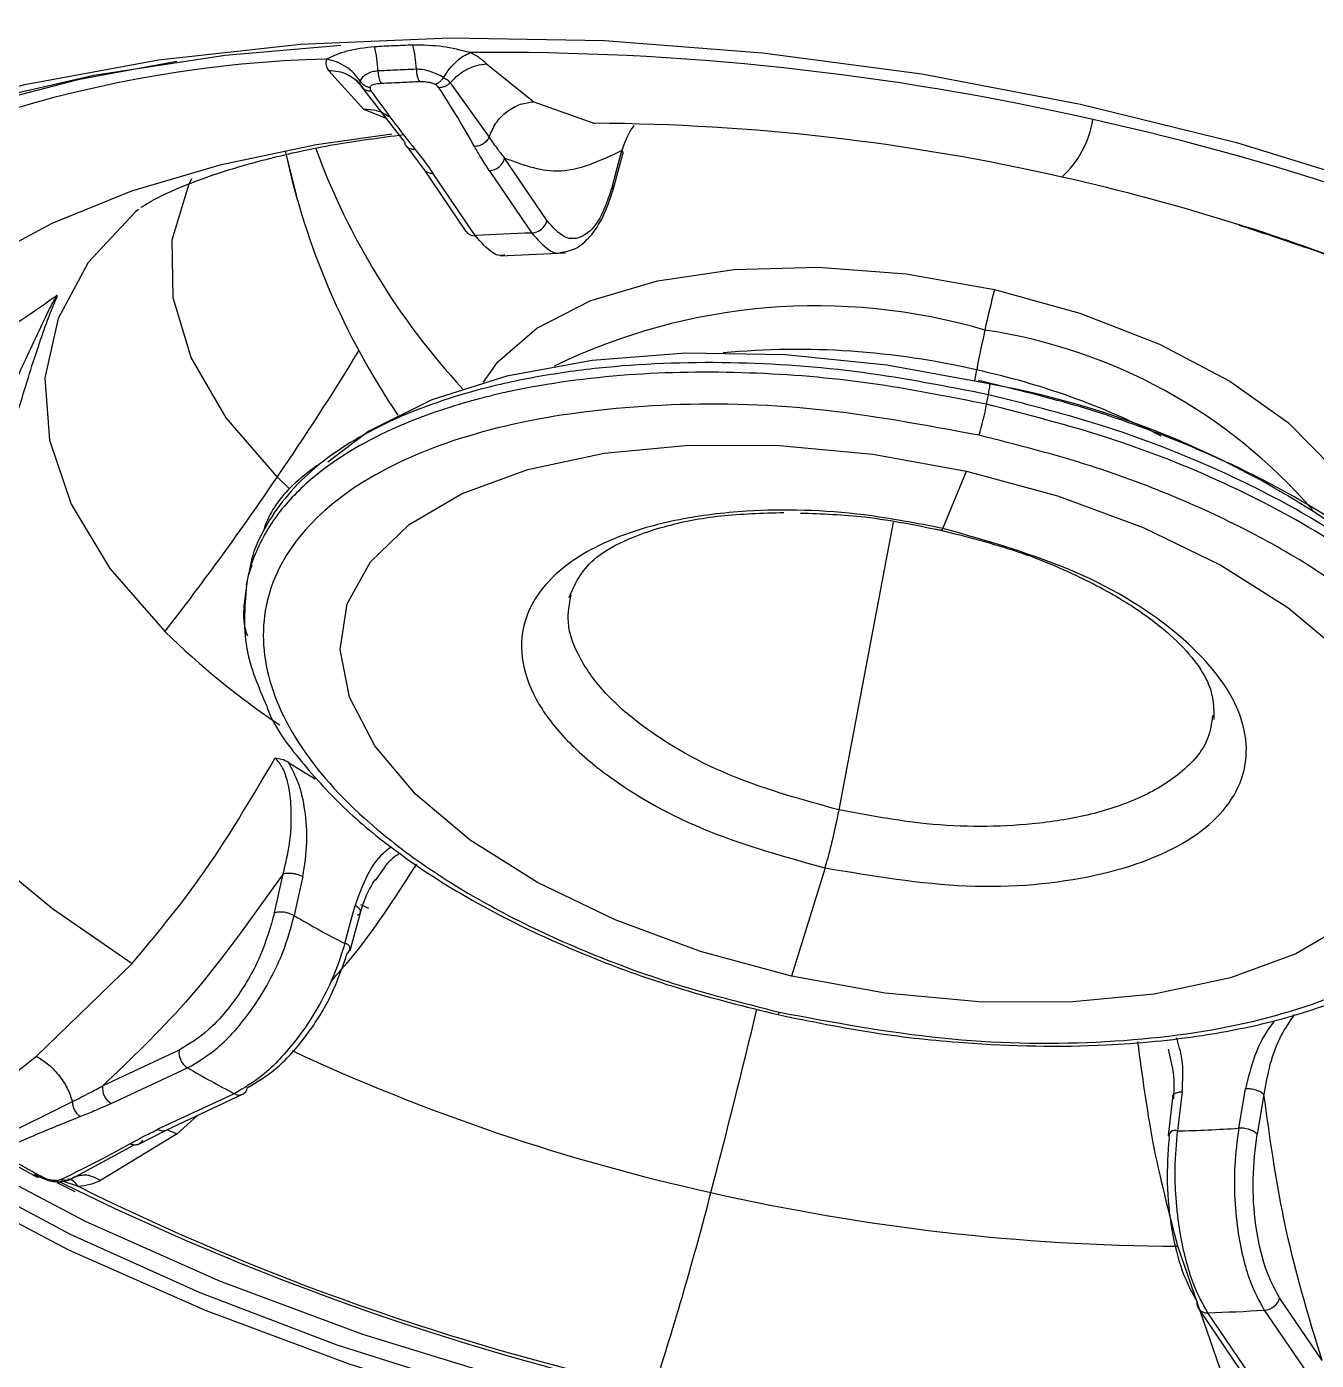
# Model space of a CAD drawing. Extents: x 939 to 1039, y 781 to 934.
# Drawn here: x 966.822 to 967.905, y 873.564 to 874.684 of the extents above; entities that cross this region are included whole.
import ezdxf

# ---------------------------------------------------------------- set-up
doc = ezdxf.new("R2010")
doc.units = 0
doc.header["$MEASUREMENT"] = 0
doc.layers.add('1', color=4, linetype='Continuous')

# ---------------------------------------------------------------- blocks, each defined once
blk = doc.blocks.new('Envoy')
at = {"layer": '1', "color": 3, "linetype": 'Continuous', "lineweight": 25}
for p, q in [((28.554, 75.4788), (28.5938, 75.4469)), ((28.4509, 75.4403), (28.4215, 75.4728)), ((28.4437, 75.4655), (28.4485, 75.4605)), ((28.5236, 75.4628), (28.5562, 75.417)), ((28.4488, 75.4603), (28.4507, 75.4578)), ((28.485, 75.4138), (28.4492, 75.4594)), ((28.5938, 75.4469), (28.6451, 75.4287)), ((28.47, 75.4329), (28.4509, 75.4403)), ((28.4871, 75.4092), (28.5014, 75.3899)), ((28.3854, 75.4032), (28.3944, 75.3676)), ((28.6049, 75.3469), (28.5692, 75.3994)), ((28.6598, 75.3761), (28.6678, 75.4059)), ((28.6604, 75.3728), (28.6685, 75.4032)), ((28.5011, 75.3904), (28.5368, 75.3379)), ((28.5446, 75.3344), (28.5089, 75.3869)), ((28.5564, 75.389), (28.5921, 75.3366)), ((28.5655, 75.3175), (28.6205, 75.32)), ((28.9657, 75.2216), (28.964, 75.2125)), ((28.974, 75.1927), (28.9756, 75.2008)), ((28.3882, 75.1221), (28.3784, 75.1316)), ((28.9373, 75.0885), (28.9572, 75.1365)), ((28.8956, 75.0938), (28.8499, 74.852)), ((28.3543, 75.0515), (28.3523, 75.041)), ((28.3568, 75.0577), (28.3538, 75.0489)), ((28.468, 74.8034), (28.4605, 74.7926)), ((28.8384, 74.8033), (28.8103, 74.7123)), ((28.3759, 74.7655), (28.3832, 74.7983)), ((28.4481, 74.7725), (28.455, 74.7695)), ((28.4395, 74.7339), (28.4484, 74.7667)), ((28.176, 74.6451), (28.2563, 74.723)), ((28.1202, 74.6013), (28.176, 74.6451)), ((28.2958, 74.6502), (28.2317, 74.6202)), ((29.1301, 74.6358), (29.1267, 74.6511)), ((28.2388, 74.6054), (28.303, 74.6353)), ((28.3422, 74.6136), (28.278, 74.5837)), ((28.285, 74.5831), (28.3491, 74.6131)), ((29.1305, 74.6123), (29.1265, 74.5785)), ((29.1858, 74.5846), (29.1914, 74.6178)), ((29.207, 74.6129), (29.2013, 74.5797)), ((28.1437, 74.5759), (28.2062, 74.607)), ((28.3113, 74.5954), (28.2941, 74.5798)), ((28.2941, 74.5798), (28.2297, 74.5407)), ((28.2614, 74.571), (28.2849, 74.5831)), ((28.2853, 74.5835), (28.2941, 74.5798)), ((28.2577, 74.5705), (28.2052, 74.5419)), ((28.1495, 74.5586), (28.1761, 74.5439)), ((28.1931, 74.5391), (28.2083, 74.5315)), ((28.1967, 74.5407), (28.211, 74.5358)), ((29.1701, 74.3826), (29.1348, 74.4854)), ((29.152, 74.4331), (29.1877, 74.3806)), ((29.2558, 74.3896), (29.2201, 74.4421)), ((29.1955, 74.3771), (29.1598, 74.4296)), ((29.2073, 74.4317), (29.243, 74.3793))]:
    blk.add_line(p, q, dxfattribs=at)
at = {"layer": '1', "color": 3, "linetype": 'Continuous', "lineweight": 25, "flags": 128}
for points in [[(28.0702, 75.4354), (28.1664, 75.4613), (28.2784, 75.482), (28.3978, 75.4952), (28.5233, 75.5006), (28.6532, 75.4982), (28.7859, 75.488), (28.9197, 75.4702), (29.053, 75.4449), (29.184, 75.4126), (29.3111, 75.3735), (29.4328, 75.3283), (29.5475, 75.2774), (29.6537, 75.2214), (29.7501, 75.1613)], [(27.706, 75.1246), (27.7271, 75.1812), (27.7625, 75.2375), (27.8109, 75.2897), (27.8719, 75.3371), (27.9446, 75.3793), (28.0282, 75.4156), (28.1218, 75.4457), (28.2243, 75.4693), (28.3344, 75.4859), (28.4316, 75.4945)], [(28.294, 75.4808), (28.2109, 75.4654), (28.1106, 75.4393), (28.02, 75.4065), (27.9403, 75.3673), (27.8723, 75.3223), (27.817, 75.272), (27.7751, 75.2171), (27.7471, 75.1583)], [(28.4745, 75.4195), (28.4112, 75.4106), (28.3301, 75.3937), (28.2558, 75.3717), (28.1889, 75.3447), (28.1304, 75.3132), (28.081, 75.2773), (28.0412, 75.2377), (28.0115, 75.1947)], [(28.3784, 75.1316), (28.3355, 75.1814), (28.3061, 75.2319), (28.2909, 75.2821), (28.2901, 75.3308), (28.3039, 75.377), (28.3065, 75.3823)], [(28.2617, 75.3564), (28.259, 75.3541), (28.2196, 75.3117), (28.1942, 75.2649), (28.1832, 75.2149), (28.187, 75.1625), (28.2053, 75.1087), (28.2378, 75.0548), (28.284, 75.0017)], [(28.5516, 75.2112), (28.5634, 75.2281), (28.5964, 75.2568), (28.6417, 75.2799), (28.6976, 75.2965), (28.7621, 75.3059), (28.8326, 75.3078), (28.9064, 75.3022), (28.9806, 75.2891)], [(28.9806, 75.2891), (29.0525, 75.2693), (29.1193, 75.2433), (29.1784, 75.2122), (29.2275, 75.1772), (29.2647, 75.1396), (29.2887, 75.1009), (29.2962, 75.078)], [(28.9761, 75.2098), (28.8904, 75.2256), (28.8048, 75.2342), (28.7215, 75.2356), (28.6429, 75.2296), (28.5711, 75.2164), (28.508, 75.1964), (28.4553, 75.1701), (28.4207, 75.144)], [(28.8103, 74.7123), (28.7339, 74.7331), (28.662, 74.7596), (28.5968, 74.7911), (28.5404, 74.8267), (28.4943, 74.8653), (28.4602, 74.9057), (28.4389, 74.9466), (28.4311, 74.9868), (28.437, 75.0252), (28.4566, 75.0605), (28.4891, 75.0917), (28.5336, 75.1177), (28.5888, 75.1379), (28.6529, 75.1517), (28.724, 75.1585), (28.8, 75.1582), (28.8785, 75.1508), (28.9572, 75.1365)], [(28.9572, 75.1365), (29.0337, 75.1158), (29.1056, 75.0892), (29.1708, 75.0577), (29.2272, 75.0221), (29.2732, 74.9835), (29.3074, 74.9432), (29.3287, 74.9023), (29.3365, 74.862), (29.3305, 74.8236), (29.311, 74.7884), (29.2784, 74.7572), (29.2339, 74.7311), (29.1788, 74.7109), (29.1147, 74.6972), (29.0435, 74.6904), (28.9675, 74.6907), (28.889, 74.6981), (28.8103, 74.7123)], [(27.9839, 75.0695), (27.9924, 75.021), (28.0117, 74.9697), (28.0415, 74.9182), (28.0814, 74.8672), (28.1309, 74.8173), (28.1894, 74.7691), (28.2563, 74.723)], [(28.3877, 74.8919), (28.4004, 74.8839), (28.4101, 74.878)], [(28.3998, 74.796), (28.3957, 74.7776), (28.3925, 74.7632)], [(28.435, 74.7397), (28.4399, 74.7576), (28.4437, 74.7717)], [(30.0528, 74.6756), (30.0474, 74.6478), (30.0255, 74.588), (29.9901, 74.5316), (29.9416, 74.4794), (29.8807, 74.432), (29.8079, 74.3899), (29.7243, 74.3535), (29.6307, 74.3234), (29.5283, 74.2999), (29.4182, 74.2832), (29.3017, 74.2736), (29.1803, 74.2711), (29.0553, 74.2758), (28.9282, 74.2877), (28.8006, 74.3066), (28.6737, 74.3322), (28.5493, 74.3643), (28.4287, 74.4025), (28.3134, 74.4464), (28.2046, 74.4954), (28.1037, 74.549), (28.0119, 74.6065)], [(29.6769, 74.3525), (29.5756, 74.325), (29.4655, 74.3046), (29.3481, 74.2917), (29.2247, 74.2864), (29.097, 74.2887), (28.9665, 74.2988), (28.835, 74.3163), (28.7039, 74.3411), (28.5751, 74.3729), (28.4501, 74.4113), (28.3305, 74.4558), (28.2177, 74.5059), (28.1133, 74.5608), (28.0185, 74.62)], [(29.1383, 74.6153), (29.1361, 74.5968), (29.1344, 74.5823)], [(29.6874, 74.3264), (29.5843, 74.2983), (29.4724, 74.2776), (29.3529, 74.2645), (29.2274, 74.2591), (29.0975, 74.2615), (28.9648, 74.2717), (28.831, 74.2895), (28.6978, 74.3147), (28.5667, 74.3471), (28.4396, 74.3861), (28.3179, 74.4314), (28.2033, 74.4823), (28.0971, 74.5382), (28.0007, 74.5984)]]:
    blk.add_lwpolyline(points, dxfattribs=at)
at = {"layer": '1', "color": 3, "linetype": 'Continuous', "lineweight": 25}
for centre, radius, start, end in [((28.5615, 73.2274), 2.2609, 77.1787, 90.5391), ((28.4454, 74.4743), 1.0087, 91.4608, 123.8461), ((28.9814, 75.4446), 0.0828, 312.5023, 351.1646), ((28.6148, 73.3874), 2.0931, 63.5604, 77.6293), ((28.6342, 73.608), 1.8208, 77.2083, 89.6579), ((28.975, 75.6138), 0.6008, 200.1059, 222.7732), ((28.9992, 75.5364), 0.628, 192.1078, 214.17), ((28.5557, 75.403), 0.014, 273.1768, 344.9982), ((28.5081, 75.3956), 0.00878, 216.704, 275.3297), ((28.6562, 75.3738), 0.00428, 343.7286, 32.3375), ((28.636, 73.5976), 1.8305, 72.508, 77.3351), ((28.5913, 75.3506), 0.014, 273.1783, 344.9967), ((28.7071, 73.8135), 1.6033, 64.3173, 72.6122), ((28.5438, 75.343), 0.00868, 216.3486, 275.6851), ((28.6341, 73.9008), 1.4364, 91.6735, 93.5704), ((30.1121, 75.0034), 1.167, 165.826, 167.5461), ((28.831, 74.7721), 0.5033, 73.6589, 115.9239), ((30.0404, 75.0174), 1.0939, 167.4542, 169.2436), ((28.9066, 74.8086), 0.4513, 40.8828, 81.5907), ((28.8151, 74.5726), 0.6662, 76.936, 95.354), ((26.2212, 76.6018), 2.6105, 325.7227, 328.4932), ((28.833, 74.6074), 0.6283, 62.7365, 77.8103), ((28.8433, 74.4731), 0.7486, 48.3381, 79.7847), ((28.7481, 75.2341), 0.2297, 342.9303, 349.6223), ((26.1639, 76.6411), 2.68, 322.2861, 325.72), ((28.77, 75.5013), 0.697, 225.7915, 236.0116), ((28.8387, 74.805), 0.00179, 253.5944, 260.6894), ((28.381, 74.7457), 0.0205, 73.8786, 104.4246), ((28.381, 74.7414), 0.0247, 62.1829, 76.6238), ((28.9183, 75.6638), 1.0429, 239.7223, 242.3891), ((28.4351, 74.7355), 0.00424, 297.9821, 91.4104), ((22.2821, 76.2362), 6.6817, 345.21047, 346.57251), ((28.7937, 74.6835), 0.00633, 325.1592, 347.142), ((28.3108, 74.6482), 0.0151, 172.5324, 238.8537), ((29.1091, 76.1924), 1.7017, 245.0284, 257.5598), ((28.9075, 75.6821), 1.2088, 239.9916, 242.1176), ((28.2466, 74.6183), 0.0151, 172.5324, 238.8537), ((28.3462, 74.6199), 0.00742, 237.4658, 293.2194), ((28.3457, 74.6197), 0.00751, 297.3638, 350.6841), ((28.282, 74.59), 0.00751, 237.8391, 292.8075), ((29.1321, 74.5778), 0.00502, 63.0335, 196.6373), ((29.1035, 75.82), 1.2381, 271.4307, 273.8124), ((29.1875, 74.563), 0.0217, 50.4987, 94.5564), ((29.192, 76.5473), 2.2413, 243.619, 270.9232), ((29.143, 76.41), 2.0931, 243.5605, 257.6293), ((25.838, 75.2838), 3.0006, 342.1779, 345.4614), ((29.1456, 76.3062), 1.8208, 257.2084, 269.6579), ((29.1587, 74.4375), 0.00801, 169.4285, 213.3673), ((29.159, 74.4383), 0.0088, 216.7676, 275.2789), ((29.2066, 74.4457), 0.014, 273.1558, 345.0193), ((29.1179, 75.8657), 1.4367, 271.6739, 273.5703)]:
    blk.add_arc(centre, radius, start, end, dxfattribs=at)
for points, knots in [([(26.177, 75.2934), (26.1918, 75.3352), (26.2216, 75.4188), (26.2992, 75.5392), (26.4002, 75.6544), (26.54, 75.7749), (26.727, 75.8959), (26.9691, 76.0104), (27.245, 76.1046), (27.55, 76.1759), (27.8782, 76.2221), (28.2231, 76.2416), (28.5779, 76.2334), (28.9355, 76.197), (29.2892, 76.1329), (29.6327, 76.042), (29.9605, 75.9259), (30.2676, 75.7866), (30.5499, 75.6266), (30.8039, 75.4489), (31.0265, 75.2569), (31.2145, 75.0546), (31.3651, 74.8464), (31.4661, 74.6552), (31.5265, 74.4853), (31.555, 74.3381), (31.5592, 74.1982), (31.5397, 74.114), (31.5299, 74.0719)], [0, 0, 0, 0, 0.030923, 0.061907, 0.092974, 0.124143, 0.165868, 0.207813, 0.249969, 0.2923, 0.334744, 0.377212, 0.419607, 0.461843, 0.503847, 0.545577, 0.587032, 0.628242, 0.669273, 0.710203, 0.751119, 0.792108, 0.833251, 0.8746, 0.905775, 0.937078, 0.968495, 1, 1, 1, 1]), ([(26.5201, 75.6262), (26.5473, 75.6569), (26.5992, 75.7154), (26.7095, 75.8031), (26.8304, 75.8796), (26.9405, 75.9369), (27.0427, 75.9826), (27.1462, 76.0232), (27.2671, 76.0639), (27.3986, 76.1009), (27.5268, 76.1305), (27.6375, 76.1517), (27.7351, 76.1674), (27.834, 76.1808), (27.9498, 76.1931), (28.104, 76.2045), (28.3026, 76.2106), (28.5507, 76.205), (28.8277, 76.1817), (29.1106, 76.1393), (29.3756, 76.0818), (29.6099, 76.0162), (29.8135, 75.947), (29.9875, 75.8779), (30.1365, 75.8107), (30.2726, 75.7426), (30.4061, 75.6684), (30.5592, 75.5738), (30.7237, 75.4576), (30.8883, 75.3212), (31.0083, 75.204), (31.0927, 75.11), (31.1508, 75.0393), (31.2093, 74.9607), (31.2692, 74.869), (31.3263, 74.7661), (31.3524, 74.6972), (31.3652, 74.6631)], [0, 0, 0, 0, 0.040478, 0.076986, 0.109447, 0.13779, 0.157956, 0.179855, 0.204351, 0.230955, 0.254589, 0.273898, 0.288898, 0.304285, 0.323094, 0.345324, 0.377907, 0.415781, 0.458876, 0.503259, 0.543713, 0.580243, 0.612896, 0.641722, 0.666765, 0.689662, 0.71443, 0.741249, 0.779468, 0.818363, 0.85721, 0.875926, 0.894118, 0.913642, 0.938796, 0.969707, 1, 1, 1, 1]), ([(28.4601, 75.493), (28.4519, 75.4921), (28.4365, 75.4904), (28.4251, 75.4851), (28.4197, 75.4827)], [0, 0, 0, 0, 0.529725, 1, 1, 1, 1]), ([(28.4921, 75.4945), (28.4868, 75.4942), (28.4761, 75.4938), (28.4654, 75.4933), (28.4601, 75.493)], [0, 0, 0, 0, 0.499877, 1, 1, 1, 1]), ([(28.4628, 75.4727), (28.4626, 75.4763), (28.4622, 75.4834), (28.4608, 75.4898), (28.4601, 75.493)], [0, 0, 0, 0, 0.502798, 1, 1, 1, 1]), ([(28.5403, 75.4882), (28.5326, 75.4901), (28.5162, 75.4941), (28.5005, 75.4943), (28.4921, 75.4945)], [0, 0, 0, 0, 0.470041, 1, 1, 1, 1]), ([(28.4951, 75.4741), (28.4948, 75.4777), (28.4944, 75.4849), (28.4929, 75.4913), (28.4921, 75.4945)], [0, 0, 0, 0, 0.50285, 1, 1, 1, 1]), ([(28.518, 75.4673), (28.5196, 75.4697), (28.5228, 75.4747), (28.5285, 75.4807), (28.5345, 75.4855), (28.5384, 75.4873), (28.5403, 75.4882)], [0, 0, 0, 0, 0.24964, 0.503829, 0.756052, 1, 1, 1, 1]), ([(28.554, 75.4788), (28.5522, 75.4804), (28.5486, 75.4837), (28.5431, 75.4867), (28.5403, 75.4882)], [0, 0, 0, 0, 0.495781, 1, 1, 1, 1]), ([(28.4197, 75.4827), (28.4193, 75.481), (28.4186, 75.4777), (28.4205, 75.4744), (28.4215, 75.4728)], [0, 0, 0, 0, 0.504183, 1, 1, 1, 1]), ([(28.448, 75.4641), (28.4463, 75.4664), (28.443, 75.471), (28.4361, 75.4765), (28.4282, 75.4806), (28.4225, 75.482), (28.4197, 75.4827)], [0, 0, 0, 0, 0.249692, 0.503862, 0.756058, 1, 1, 1, 1]), ([(28.4951, 75.4741), (28.4891, 75.4739), (28.4783, 75.4734), (28.4676, 75.4729), (28.4628, 75.4727)], [0, 0, 0, 0, 0.560005, 1, 1, 1, 1]), ([(28.518, 75.4673), (28.516, 75.4683), (28.5123, 75.4703), (28.506, 75.4726), (28.5003, 75.474), (28.4967, 75.4741), (28.4951, 75.4741)], [0, 0, 0, 0, 0.296559, 0.554251, 0.789215, 1, 1, 1, 1]), ([(28.4951, 75.4741), (28.4951, 75.4731), (28.4953, 75.4711), (28.4958, 75.4682), (28.4966, 75.4657), (28.4973, 75.4645), (28.4977, 75.4639)], [0, 0, 0, 0, 0.24566, 0.499976, 0.754208, 1, 1, 1, 1]), ([(28.5236, 75.4628), (28.5257, 75.465), (28.5299, 75.4695), (28.5376, 75.4744), (28.5458, 75.4778), (28.5513, 75.4785), (28.554, 75.4788)], [0, 0, 0, 0, 0.249748, 0.504229, 0.756452, 1, 1, 1, 1]), ([(28.4437, 75.4654), (28.4417, 75.4669), (28.4375, 75.4699), (28.4298, 75.4724), (28.4242, 75.4727), (28.4215, 75.4728)], [0, 0, 0, 0, 0.326962, 0.66936, 1, 1, 1, 1]), ([(28.4492, 75.4594), (28.4477, 75.4616), (28.4461, 75.4639), (28.4438, 75.4654), (28.4437, 75.4654)], [0, 0, 0, 0, 0.948389, 1, 1, 1, 1]), ([(28.4492, 75.4594), (28.4487, 75.4602), (28.4477, 75.4618), (28.4479, 75.4633), (28.448, 75.4641)], [0, 0, 0, 0, 0.505642, 1, 1, 1, 1]), ([(28.4628, 75.4727), (28.4612, 75.4725), (28.4578, 75.4721), (28.4532, 75.4702), (28.4493, 75.4674), (28.4484, 75.4652), (28.448, 75.4641)], [0, 0, 0, 0, 0.210336, 0.445096, 0.702885, 1, 1, 1, 1]), ([(28.448, 75.4641), (28.4484, 75.4635), (28.4494, 75.4622), (28.4514, 75.4606), (28.4537, 75.4595), (28.4553, 75.4591), (28.4562, 75.4589)], [0, 0, 0, 0, 0.246992, 0.500051, 0.752977, 1, 1, 1, 1]), ([(28.4628, 75.4727), (28.4629, 75.4717), (28.463, 75.4696), (28.4636, 75.4667), (28.4644, 75.4642), (28.4651, 75.463), (28.4655, 75.4624)], [0, 0, 0, 0, 0.245703, 0.500108, 0.754346, 1, 1, 1, 1]), ([(28.4655, 75.4624), (28.4715, 75.4627), (28.4822, 75.4632), (28.4929, 75.4637), (28.4977, 75.4639)], [0, 0, 0, 0, 0.559976, 1, 1, 1, 1]), ([(28.4977, 75.4639), (28.4991, 75.4639), (28.5018, 75.4639), (28.5057, 75.4634), (28.5089, 75.4625), (28.5104, 75.4617), (28.5111, 75.4614)], [0, 0, 0, 0, 0.316175, 0.604828, 0.810498, 1, 1, 1, 1]), ([(28.518, 75.4673), (28.5175, 75.4666), (28.5165, 75.4653), (28.5147, 75.4635), (28.5129, 75.4622), (28.5117, 75.4616), (28.5111, 75.4614)], [0, 0, 0, 0, 0.246946, 0.500061, 0.75305, 1, 1, 1, 1]), ([(28.5236, 75.4628), (28.5229, 75.4623), (28.5216, 75.461), (28.5192, 75.4597), (28.5166, 75.4588), (28.5149, 75.4587), (28.5141, 75.4586)], [0, 0, 0, 0, 0.246741, 0.500002, 0.753317, 1, 1, 1, 1]), ([(28.518, 75.4673), (28.5191, 75.4666), (28.5214, 75.4652), (28.5229, 75.4636), (28.5236, 75.4628)], [0, 0, 0, 0, 0.497037, 1, 1, 1, 1]), ([(28.4492, 75.4594), (28.4496, 75.4589), (28.4505, 75.4578), (28.4524, 75.4567), (28.4546, 75.456), (28.4562, 75.456), (28.457, 75.456)], [0, 0, 0, 0, 0.246591, 0.500121, 0.753297, 1, 1, 1, 1]), ([(28.4562, 75.4589), (28.4562, 75.4583), (28.4561, 75.4574), (28.4567, 75.4564), (28.457, 75.456)], [0, 0, 0, 0, 0.562685, 1, 1, 1, 1]), ([(28.4562, 75.4589), (28.4564, 75.4594), (28.457, 75.4605), (28.4602, 75.4619), (28.4634, 75.4622), (28.4655, 75.4624)], [0, 0, 0, 0, 0.243046, 0.515936, 1, 1, 1, 1]), ([(28.457, 75.456), (28.4636, 75.4468), (28.4754, 75.4305), (28.4882, 75.4142), (28.4939, 75.407)], [0, 0, 0, 0, 0.5599953, 1, 1, 1, 1]), ([(28.5141, 75.4586), (28.5137, 75.4591), (28.5129, 75.4601), (28.5117, 75.461), (28.5111, 75.4614)], [0, 0, 0, 0, 0.557024, 1, 1, 1, 1]), ([(28.544, 75.4093), (28.5387, 75.4185), (28.5292, 75.435), (28.5187, 75.4514), (28.5141, 75.4586)], [0, 0, 0, 0, 0.559987, 1, 1, 1, 1]), ([(28.5562, 75.417), (28.5579, 75.4211), (28.5613, 75.4293), (28.5708, 75.439), (28.5821, 75.4454), (28.59, 75.4464), (28.5938, 75.4469)], [0, 0, 0, 0, 0.250723, 0.510506, 0.764616, 1, 1, 1, 1]), ([(28.4724, 75.4341), (28.469, 75.4362), (28.4626, 75.4401), (28.4547, 75.4403), (28.4509, 75.4403)], [0, 0, 0, 0, 0.512351, 1, 1, 1, 1]), ([(28.264, 75.3583), (28.2638, 75.3581), (28.2631, 75.3576), (28.2728, 75.364), (28.2939, 75.3741), (28.3267, 75.3868), (28.3709, 75.3995), (28.4233, 75.4112), (28.4646, 75.4167), (28.4843, 75.4193)], [0, 0, 0, 0, 0.07846, 0.229468, 0.380162, 0.532944, 0.68966, 0.851338, 1, 1, 1, 1]), ([(28.6678, 75.4059), (28.6701, 75.4125), (28.6727, 75.4196), (28.6777, 75.4264), (28.6781, 75.427)], [0, 0, 0, 0, 0.9146399, 1, 1, 1, 1]), ([(28.485, 75.4138), (28.4852, 75.4128), (28.4856, 75.4107), (28.4876, 75.4085), (28.4905, 75.407), (28.4928, 75.407), (28.4939, 75.407)], [0, 0, 0, 0, 0.243041, 0.499981, 0.756908, 1, 1, 1, 1]), ([(28.4939, 75.407), (28.4969, 75.4033), (28.5022, 75.3966), (28.5069, 75.3898), (28.5089, 75.3869)], [0, 0, 0, 0, 0.559986, 1, 1, 1, 1]), ([(28.5562, 75.417), (28.5556, 75.416), (28.5544, 75.4139), (28.5513, 75.4114), (28.5477, 75.4097), (28.5452, 75.4094), (28.544, 75.4093)], [0, 0, 0, 0, 0.243059, 0.499992, 0.756889, 1, 1, 1, 1]), ([(28.5564, 75.389), (28.554, 75.3928), (28.5495, 75.3996), (28.5457, 75.4063), (28.544, 75.4093)], [0, 0, 0, 0, 0.559996, 1, 1, 1, 1]), ([(28.5562, 75.417), (28.5585, 75.4137), (28.5626, 75.4078), (28.5672, 75.4019), (28.5692, 75.3994)], [0, 0, 0, 0, 0.561445, 1, 1, 1, 1]), ([(28.6678, 75.4059), (28.6496, 75.3972), (28.617, 75.3816), (28.5838, 75.394), (28.5692, 75.3994)], [0, 0, 0, 0, 0.559798, 1, 1, 1, 1]), ([(28.6678, 75.4059), (28.668, 75.4053), (28.6686, 75.4041), (28.6684, 75.403), (28.6683, 75.4024)], [0, 0, 0, 0, 0.499997, 1, 1, 1, 1]), ([(26.3826, 75.3747), (26.3734, 75.3356), (26.3551, 75.2575), (26.3589, 75.1387), (26.3856, 75.0193), (26.4309, 74.9149), (26.4859, 74.8243), (26.5436, 74.7471), (26.6052, 74.6785), (26.6673, 74.618), (26.7276, 74.5649), (26.7977, 74.5091), (26.8623, 74.4626), (26.9188, 74.4247), (26.9656, 74.3947), (27.0236, 74.3595), (27.0878, 74.3229), (27.1471, 74.2911), (27.1897, 74.2693), (27.2288, 74.2498), (27.273, 74.2284), (27.3275, 74.2032), (27.3807, 74.1796), (27.4325, 74.1575), (27.4828, 74.1368), (27.5314, 74.1175), (27.5782, 74.0995), (27.6692, 74.0657), (27.8046, 74.0191), (27.9894, 73.9629), (28.1768, 73.9124), (28.3674, 73.8672), (28.5789, 73.8234), (28.807, 73.7835), (29.0538, 73.7488), (29.2968, 73.7224), (29.5624, 73.7023), (29.8435, 73.6918), (30.1368, 73.6949), (30.3638, 73.71), (30.5326, 73.73), (30.6537, 73.7492), (30.7706, 73.7734), (30.8806, 73.8029), (30.9783, 73.8364), (31.0597, 73.8714), (31.1264, 73.9066), (31.1828, 73.9424), (31.2326, 73.9806), (31.2921, 74.0365), (31.3532, 74.1135), (31.3811, 74.1864), (31.3951, 74.2229)], [0, 0, 0, 0, 0.030653, 0.061321, 0.091599, 0.122717, 0.142394, 0.162956, 0.184395, 0.198254, 0.213223, 0.229296, 0.246467, 0.254367, 0.263519, 0.27392, 0.287209, 0.298441, 0.30498, 0.30896, 0.318102, 0.326875, 0.335279, 0.343317, 0.350987, 0.358292, 0.365232, 0.371808, 0.398292, 0.423085, 0.447975, 0.47346, 0.497944, 0.529899, 0.560928, 0.592492, 0.623743, 0.665299, 0.706421, 0.749031, 0.769405, 0.789518, 0.81175, 0.833765, 0.854652, 0.874559, 0.890894, 0.905975, 0.922064, 0.93737, 0.968712, 1, 1, 1, 1]), ([(28.6598, 75.3761), (28.6565, 75.3662), (28.6499, 75.3466), (28.6353, 75.332), (28.6194, 75.3304), (28.6097, 75.3414), (28.6049, 75.3469)], [0, 0, 0, 0, 0.2497, 0.50019, 0.750584, 1, 1, 1, 1]), ([(28.6155, 75.3202), (28.62, 75.3209), (28.6288, 75.3222), (28.6414, 75.333), (28.6526, 75.3496), (28.6577, 75.3651), (28.6603, 75.3729)], [0, 0, 0, 0, 0.249901, 0.499234, 0.748656, 1, 1, 1, 1]), ([(29.1859, 75.3433), (29.2121, 75.3347), (29.267, 75.3167), (29.3352, 75.2893), (29.3741, 75.2705), (29.3892, 75.2632)], [0, 0, 0, 0, 0.357603, 0.750894, 1, 1, 1, 1]), ([(28.5693, 75.3181), (28.5688, 75.318), (28.5654, 75.317), (28.5569, 75.3202), (28.5494, 75.3289), (28.5446, 75.3344)], [0, 0, 0, 0, 0.06366, 0.411188, 1, 1, 1, 1]), ([(28.5921, 75.3366), (28.5969, 75.3311), (28.6044, 75.3225), (28.6129, 75.3192), (28.6162, 75.3201), (28.6166, 75.3202)], [0, 0, 0, 0, 0.602852, 0.95837, 1, 1, 1, 1]), ([(31.5299, 74.0719), (31.515, 74.0321), (31.4852, 73.9524), (31.4078, 73.8494), (31.3078, 73.7589), (31.1704, 73.6734), (30.9887, 73.5974), (30.7558, 73.5354), (30.4923, 73.4928), (30.2022, 73.4682), (29.8895, 73.4609), (29.5587, 73.4705), (29.2148, 73.497), (28.8632, 73.5404), (28.5099, 73.6008), (28.161, 73.6779), (27.823, 73.7713), (27.5022, 73.8802), (27.2046, 74.0034), (26.9356, 74.1396), (26.7001, 74.287), (26.5022, 74.4439), (26.3453, 74.6082), (26.2414, 74.7638), (26.1801, 74.9073), (26.1516, 75.0371), (26.1475, 75.1665), (26.1672, 75.2511), (26.177, 75.2934)], [0, 0, 0, 0, 0.031534, 0.063072, 0.094578, 0.126023, 0.167811, 0.20945, 0.250971, 0.292432, 0.333893, 0.375416, 0.417046, 0.458807, 0.500692, 0.542672, 0.584697, 0.626715, 0.668674, 0.710525, 0.752238, 0.793799, 0.835211, 0.876493, 0.9074, 0.938272, 0.969131, 1, 1, 1, 1]), ([(28.0115, 75.1947), (28.0413, 75.2039), (28.1077, 75.2246), (28.1628, 75.2631), (28.1933, 75.2843)], [0, 0, 0, 0, 0.447505, 1, 1, 1, 1]), ([(28.1515, 75.1966), (28.1548, 75.2039), (28.1616, 75.2187), (28.1725, 75.2424), (28.1818, 75.2624), (28.1882, 75.2752), (28.1914, 75.2813), (28.1927, 75.2833), (28.1933, 75.2843)], [0, 0, 0, 0, 0.257252, 0.515314, 0.767768, 0.887974, 0.944757, 1, 1, 1, 1]), ([(28.192, 75.2801), (28.1926, 75.2811), (28.1936, 75.283), (28.1934, 75.2839), (28.1933, 75.2843)], [0, 0, 0, 0, 0.507071, 1, 1, 1, 1]), ([(28.1608, 75.1877), (28.1636, 75.1968), (28.1687, 75.2139), (28.1771, 75.2399), (28.1849, 75.2626), (28.1898, 75.2746), (28.192, 75.2801)], [0, 0, 0, 0, 0.305288, 0.576372, 0.807449, 1, 1, 1, 1]), ([(28.9756, 75.2008), (28.9404, 75.2077), (28.8679, 75.2219), (28.756, 75.2296), (28.664, 75.226), (28.5937, 75.2159), (28.5294, 75.2014), (28.4612, 75.1759), (28.4003, 75.1355), (28.369, 75.0946), (28.3566, 75.0654), (28.3551, 75.0532), (28.3547, 75.0503)], [0, 0, 0, 0, 0.120233, 0.247525, 0.381867, 0.451797, 0.523496, 0.653983, 0.784468, 0.914955, 0.980291, 1, 1, 1, 1]), ([(28.974, 75.1927), (28.9416, 75.1992), (28.8751, 75.2124), (28.7726, 75.2207), (28.6701, 75.2192), (28.6032, 75.2099), (28.5673, 75.2021), (28.5579, 75.1999), (28.547, 75.1971), (28.5173, 75.1889), (28.4648, 75.1698), (28.4129, 75.1379), (28.3766, 75.1005), (28.3605, 75.0709), (28.3538, 75.0508), (28.3529, 75.0433), (28.3528, 75.0424)], [0, 0, 0, 0, 0.110947, 0.227255, 0.348917, 0.475933, 0.486813, 0.500176, 0.516024, 0.534359, 0.632445, 0.770105, 0.853927, 0.947663, 0.994139, 1, 1, 1, 1]), ([(29.3484, 75.0284), (29.3445, 75.0326), (29.3286, 75.05), (29.2879, 75.0811), (29.2179, 75.1255), (29.1346, 75.1634), (29.0465, 75.1937), (28.9944, 75.2061), (28.967, 75.2127)], [0, 0, 0, 0, 0.05117, 0.21194, 0.403748, 0.66626, 0.824295, 1, 1, 1, 1]), ([(28.9756, 75.2008), (28.9759, 75.2026), (28.9766, 75.2063), (28.977, 75.2098), (28.9769, 75.2113), (28.9764, 75.2103), (28.9761, 75.2098)], [0, 0, 0, 0, 0.2421858, 0.4999936, 0.7578039, 1, 1, 1, 1]), ([(29.4222, 74.8483), (29.4234, 74.8549), (29.4274, 74.8772), (29.4203, 74.9175), (29.3959, 74.9679), (29.3548, 75.0176), (29.2992, 75.0646), (29.2311, 75.1078), (29.1527, 75.1457), (29.067, 75.1778), (29.006, 75.1931), (28.9756, 75.2008)], [0, 0, 0, 0, 0.0506142, 0.1720662, 0.2927247, 0.4125896, 0.5316584, 0.6499363, 0.7674176, 0.8841055, 1, 1, 1, 1]), ([(28.9677, 75.1667), (28.922, 75.1752), (28.8318, 75.1921), (28.6992, 75.1946), (28.5804, 75.1803), (28.4816, 75.1488), (28.4096, 75.1024), (28.369, 75.0443), (28.3625, 74.9782), (28.3906, 74.9085), (28.4434, 74.849), (28.5047, 74.802), (28.5641, 74.7664), (28.6316, 74.7345), (28.7101, 74.7049), (28.7683, 74.6901), (28.7998, 74.6821)], [0, 0, 0, 0, 0.084323, 0.166561, 0.248777, 0.33096, 0.413113, 0.495267, 0.577423, 0.65958, 0.741762, 0.791173, 0.840598, 0.890044, 0.940333, 1, 1, 1, 1]), ([(29.4212, 74.8402), (29.4221, 74.8458), (29.424, 74.8577), (29.4232, 74.8881), (29.4112, 74.9306), (29.3781, 74.9819), (29.338, 75.0229), (29.2978, 75.0551), (29.2476, 75.0891), (29.1755, 75.1274), (29.0786, 75.166), (29.0087, 75.1839), (28.974, 75.1927)], [0, 0, 0, 0, 0.043079, 0.09116, 0.226679, 0.349476, 0.459541, 0.528755, 0.597514, 0.733489, 0.867651, 1, 1, 1, 1]), ([(28.7998, 74.6821), (28.8455, 74.6736), (28.9357, 74.6568), (29.0683, 74.6542), (29.1872, 74.6685), (29.2859, 74.7), (29.358, 74.7464), (29.3986, 74.8045), (29.405, 74.8706), (29.3769, 74.9403), (29.3241, 74.9998), (29.2628, 75.0468), (29.2034, 75.0824), (29.136, 75.1143), (29.0575, 75.1439), (28.9993, 75.1587), (28.9677, 75.1667)], [0, 0, 0, 0, 0.084323, 0.166561, 0.248777, 0.33096, 0.413113, 0.495266, 0.577423, 0.65958, 0.741762, 0.791173, 0.840599, 0.890044, 0.940333, 1, 1, 1, 1]), ([(28.4118, 75.1414), (28.4047, 75.136), (28.3855, 75.1213), (28.3716, 75.1016), (28.367, 75.0876), (28.3665, 75.086)], [0, 0, 0, 0, 0.340133, 0.924526, 1, 1, 1, 1]), ([(28.9373, 75.0885), (28.9153, 75.0927), (28.8596, 75.1035), (28.7825, 75.1053), (28.7122, 75.0966), (28.6569, 75.0804), (28.6104, 75.053), (28.5852, 75.0178), (28.5814, 74.9804), (28.5932, 74.9456), (28.6178, 74.9123), (28.6628, 74.873), (28.7354, 74.8318), (28.8052, 74.8125), (28.8382, 74.8033)], [0, 0, 0, 0, 0.069459, 0.175707, 0.242891, 0.319308, 0.404949, 0.499798, 0.573044, 0.643265, 0.710457, 0.774619, 0.893316, 1, 1, 1, 1]), ([(28.6234, 75.0304), (28.6282, 75.0415), (28.6386, 75.065), (28.6902, 75.0884), (28.749, 75.1002), (28.7856, 75.1013), (28.8037, 75.1019)], [0, 0, 0, 0, 0.299297, 0.634881, 0.819099, 1, 1, 1, 1]), ([(28.8178, 75.1014), (28.8358, 75.1008), (28.8762, 75.0993), (28.9179, 75.0906), (28.9412, 75.0857)], [0, 0, 0, 0, 0.44387, 1, 1, 1, 1]), ([(28.8384, 74.8033), (28.8785, 74.7966), (28.9586, 74.7831), (29.07, 74.7936), (29.1532, 74.8256), (29.196, 74.8764), (29.192, 74.9378), (29.1415, 74.9999), (29.053, 75.0555), (28.9759, 75.0775), (28.9373, 75.0885)], [0, 0, 0, 0, 0.1250516, 0.2500907, 0.3751136, 0.5001209, 0.6251127, 0.7500903, 0.8750516, 1, 1, 1, 1]), ([(28.9304, 75.0882), (28.9529, 75.0826), (28.9963, 75.0719), (29.0523, 75.0487), (29.0966, 75.0242), (29.1375, 74.9931), (29.1648, 74.958), (29.1649, 74.9373), (29.1649, 74.9279)], [0, 0, 0, 0, 0.161884, 0.312688, 0.453176, 0.583466, 0.81106, 1, 1, 1, 1]), ([(28.9359, 75.0875), (28.936, 75.087), (28.9361, 75.0857), (28.9369, 75.0875), (28.9373, 75.0885)], [0, 0, 0, 0, 0.42533, 1, 1, 1, 1]), ([(28.3529, 75.0443), (28.3511, 75.0254), (28.3477, 74.99), (28.3625, 74.9553), (28.3694, 74.9391)], [0, 0, 0, 0, 0.534324, 1, 1, 1, 1]), ([(28.3528, 75.0424), (28.3519, 75.0368), (28.3502, 75.0249), (28.3493, 75.0102), (28.3523, 75.0009), (28.3532, 74.9982)], [0, 0, 0, 0, 0.389494, 0.824212, 1, 1, 1, 1]), ([(28.8499, 74.852), (28.82, 74.8603), (28.7571, 74.8777), (28.6921, 74.9149), (28.6522, 74.95), (28.631, 74.9795), (28.6204, 75.0079), (28.6237, 75.0251), (28.6251, 75.0327)], [0, 0, 0, 0, 0.2240973, 0.4708525, 0.6033686, 0.7416079, 0.8855698, 1, 1, 1, 1]), ([(28.3694, 74.9391), (28.3696, 74.9384), (28.3751, 74.9223), (28.3971, 74.8934), (28.4342, 74.852), (28.4836, 74.8119), (28.5526, 74.7679), (28.634, 74.73), (28.7204, 74.6995), (28.7716, 74.6867), (28.7986, 74.68)], [0, 0, 0, 0, 0.005982, 0.142098, 0.271564, 0.39498, 0.542209, 0.743739, 0.865073, 1, 1, 1, 1]), ([(29.1639, 74.9312), (29.163, 74.9247), (29.1605, 74.907), (29.1394, 74.8828), (29.1042, 74.8612), (29.0609, 74.847), (29.0022, 74.8376), (28.9299, 74.8371), (28.8744, 74.8474), (28.8499, 74.852)], [0, 0, 0, 0, 0.088548, 0.240658, 0.38192, 0.512319, 0.631845, 0.83749, 1, 1, 1, 1]), ([(28.2563, 74.723), (28.2758, 74.7463), (28.3193, 74.7984), (28.356, 74.8608), (28.3763, 74.8953)], [0, 0, 0, 0, 0.447509, 1, 1, 1, 1]), ([(28.3877, 74.8919), (28.3859, 74.8929), (28.3824, 74.8948), (28.3783, 74.8951), (28.3763, 74.8953)], [0, 0, 0, 0, 0.5070871, 1, 1, 1, 1]), ([(28.3832, 74.7983), (28.3852, 74.8066), (28.3893, 74.8232), (28.3907, 74.8496), (28.3887, 74.8716), (28.3839, 74.8855), (28.38, 74.8921), (28.3776, 74.8942), (28.3763, 74.8953)], [0, 0, 0, 0, 0.257253, 0.515304, 0.767785, 0.887972, 0.944759, 1, 1, 1, 1]), ([(28.3998, 74.796), (28.4013, 74.8055), (28.4041, 74.8235), (28.4022, 74.8504), (28.3974, 74.8738), (28.3907, 74.8863), (28.3877, 74.8919)], [0, 0, 0, 0, 0.30528, 0.576379, 0.807471, 1, 1, 1, 1]), ([(28.8499, 74.852), (28.849, 74.8474), (28.847, 74.8379), (28.8437, 74.8234), (28.8406, 74.8113), (28.839, 74.8059), (28.8382, 74.8033)], [0, 0, 0, 0, 0.272219, 0.561866, 0.787737, 1, 1, 1, 1]), ([(28.4742, 74.821), (28.4718, 74.8192), (28.4634, 74.8131), (28.4525, 74.7966), (28.4467, 74.7803), (28.4437, 74.7717)], [0, 0, 0, 0, 0.160704, 0.555426, 1, 1, 1, 1]), ([(28.481, 74.8154), (28.4769, 74.8126), (28.472, 74.8093), (28.4685, 74.8042), (28.468, 74.8034)], [0, 0, 0, 0, 0.838341, 1, 1, 1, 1]), ([(28.4951, 74.8063), (28.477, 74.7782), (28.4546, 74.7434), (28.4287, 74.7142), (28.4237, 74.7085)], [0, 0, 0, 0, 0.805823, 1, 1, 1, 1]), ([(28.3832, 74.7983), (28.3564, 74.7607), (28.3087, 74.6934), (28.2552, 74.6426), (28.2317, 74.6202)], [0, 0, 0, 0, 0.559795, 1, 1, 1, 1]), ([(28.3832, 74.7983), (28.3839, 74.7985), (28.3852, 74.7989), (28.388, 74.799), (28.3909, 74.7988), (28.3929, 74.7984), (28.3939, 74.7982)], [0, 0, 0, 0, 0.249972, 0.499972, 0.749972, 1, 1, 1, 1]), ([(28.3939, 74.7982), (28.395, 74.7979), (28.3971, 74.7973), (28.3989, 74.7964), (28.3998, 74.796)], [0, 0, 0, 0, 0.499889, 1, 1, 1, 1]), ([(28.4481, 74.7658), (28.4497, 74.7708), (28.4528, 74.7806), (28.458, 74.7894), (28.4606, 74.7938)], [0, 0, 0, 0, 0.5020238, 1, 1, 1, 1]), ([(28.4483, 74.7663), (28.4483, 74.7666), (28.4483, 74.7672), (28.4477, 74.7683), (28.4468, 74.7695), (28.4454, 74.7706), (28.4443, 74.7713), (28.4437, 74.7717)], [0, 0, 0, 0, 0.158763, 0.369081, 0.579309, 0.789724, 1, 1, 1, 1]), ([(28.3759, 74.7655), (28.3725, 74.7535), (28.3656, 74.7294), (28.3455, 74.6945), (28.3211, 74.6654), (28.3042, 74.6553), (28.2958, 74.6502)], [0, 0, 0, 0, 0.249689, 0.500185, 0.750585, 1, 1, 1, 1]), ([(28.303, 74.6353), (28.3113, 74.6402), (28.3247, 74.648), (28.3432, 74.6666), (28.3588, 74.6862), (28.3726, 74.709), (28.385, 74.7356), (28.3898, 74.7532), (28.3925, 74.7632)], [0, 0, 0, 0, 0.223173, 0.354783, 0.499483, 0.670247, 0.810705, 1, 1, 1, 1]), ([(28.4458, 74.7637), (28.4462, 74.7639), (28.4471, 74.7643), (28.4479, 74.7651), (28.4483, 74.7658), (28.4483, 74.7663), (28.4483, 74.7663)], [0, 0, 0, 0, 0.308058, 0.61624, 0.92442, 1, 1, 1, 1]), ([(28.435, 74.7397), (28.4319, 74.7299), (28.4264, 74.7128), (28.4132, 74.6867), (28.3988, 74.6642), (28.3828, 74.6448), (28.3639, 74.6263), (28.3506, 74.6185), (28.3422, 74.6136)], [0, 0, 0, 0, 0.189168, 0.329344, 0.499666, 0.644707, 0.776567, 1, 1, 1, 1]), ([(28.7986, 74.68), (28.826, 74.6745), (28.8779, 74.6639), (28.9713, 74.6539), (29.0651, 74.6522), (29.1521, 74.6609), (29.2197, 74.6745), (29.2781, 74.6941), (29.324, 74.7145), (29.3442, 74.7327), (29.3513, 74.739)], [0, 0, 0, 0, 0.125927, 0.239161, 0.427185, 0.564499, 0.679569, 0.800236, 0.929563, 1, 1, 1, 1]), ([(28.3531, 74.6185), (28.3616, 74.6236), (28.3786, 74.6337), (28.4038, 74.6623), (28.4252, 74.6965), (28.4331, 74.72), (28.4371, 74.7317)], [0, 0, 0, 0, 0.249643, 0.500122, 0.750537, 1, 1, 1, 1]), ([(29.2325, 74.6801), (29.2286, 74.6744), (29.2197, 74.6613), (29.2113, 74.6381), (29.2084, 74.6213), (29.207, 74.6129)], [0, 0, 0, 0, 0.279353, 0.640223, 1, 1, 1, 1]), ([(29.2163, 74.675), (29.2147, 74.6731), (29.2074, 74.6642), (29.1981, 74.6446), (29.1938, 74.627), (29.1914, 74.6178)], [0, 0, 0, 0, 0.110389, 0.528779, 1, 1, 1, 1]), ([(29.1348, 74.4854), (29.1272, 74.5143), (29.1129, 74.5687), (29.1049, 74.629), (29.1011, 74.6572)], [0, 0, 0, 0, 0.5310029, 1, 1, 1, 1]), ([(29.1383, 74.6153), (29.1389, 74.6246), (29.1399, 74.6404), (29.1354, 74.6546), (29.1336, 74.6604)], [0, 0, 0, 0, 0.593949, 1, 1, 1, 1]), ([(28.176, 74.6451), (28.1791, 74.6431), (28.1857, 74.6391), (28.1949, 74.6296), (28.2024, 74.6183), (28.2049, 74.6107), (28.2062, 74.607)], [0, 0, 0, 0, 0.235392, 0.489471, 0.749256, 1, 1, 1, 1]), ([(29.1312, 74.6094), (29.1317, 74.6179), (29.1322, 74.6269), (29.1303, 74.6353), (29.1301, 74.6358)], [0, 0, 0, 0, 0.9406871, 1, 1, 1, 1]), ([(28.2062, 74.607), (28.211, 74.6094), (28.2197, 74.6137), (28.228, 74.6182), (28.2317, 74.6202)], [0, 0, 0, 0, 0.561451, 1, 1, 1, 1]), ([(29.1312, 74.6094), (29.131, 74.6097), (29.1305, 74.6104), (29.1303, 74.6115), (29.1306, 74.6125), (29.1314, 74.6133), (29.1326, 74.6141), (29.1342, 74.6147), (29.1361, 74.6151), (29.1376, 74.6153), (29.1383, 74.6153)], [0, 0, 0, 0, 0.124955, 0.249988, 0.374953, 0.500012, 0.624949, 0.749957, 0.874981, 1, 1, 1, 1]), ([(29.207, 74.6129), (29.2066, 74.6132), (29.206, 74.6139), (29.2045, 74.6149), (29.2027, 74.6158), (29.2006, 74.6165), (29.1983, 74.6171), (29.196, 74.6175), (29.1936, 74.6178), (29.1922, 74.6178), (29.1914, 74.6178)], [0, 0, 0, 0, 0.125027, 0.250047, 0.375041, 0.499986, 0.625007, 0.749932, 0.874983, 1, 1, 1, 1]), ([(29.2558, 74.3896), (29.2441, 74.428), (29.2232, 74.4965), (29.2119, 74.5773), (29.207, 74.6129)], [0, 0, 0, 0, 0.559796, 1, 1, 1, 1]), ([(28.2062, 74.607), (28.2063, 74.6058), (28.2065, 74.6033), (28.208, 74.5996), (28.2102, 74.5964), (28.2121, 74.5951), (28.213, 74.5944)], [0, 0, 0, 0, 0.243023, 0.500004, 0.756815, 1, 1, 1, 1]), ([(28.2388, 74.6054), (28.2341, 74.6032), (28.2257, 74.5995), (28.2169, 74.5959), (28.213, 74.5944)], [0, 0, 0, 0, 0.55999, 1, 1, 1, 1]), ([(28.213, 74.5944), (28.201, 74.5896), (28.1796, 74.581), (28.1591, 74.5719), (28.15, 74.5679)], [0, 0, 0, 0, 0.559999, 1, 1, 1, 1]), ([(28.2544, 74.5715), (28.2587, 74.5738), (28.2663, 74.578), (28.2745, 74.5819), (28.278, 74.5837)], [0, 0, 0, 0, 0.560013, 1, 1, 1, 1]), ([(29.1598, 74.4296), (29.1555, 74.4373), (29.1486, 74.4496), (29.1412, 74.474), (29.136, 74.4981), (29.133, 74.5245), (29.1319, 74.5539), (29.1335, 74.5719), (29.1344, 74.5823)], [0, 0, 0, 0, 0.22317, 0.35479, 0.499492, 0.670253, 0.810713, 1, 1, 1, 1]), ([(29.1858, 74.5846), (29.1844, 74.5743), (29.182, 74.5562), (29.1821, 74.5268), (29.1844, 74.5004), (29.189, 74.4763), (29.1961, 74.4518), (29.203, 74.4395), (29.2073, 74.4317)], [0, 0, 0, 0, 0.189177, 0.329353, 0.49967, 0.644708, 0.77658, 1, 1, 1, 1]), ([(29.2201, 74.4421), (29.2158, 74.4501), (29.2072, 74.466), (29.1995, 74.5023), (29.1967, 74.5423), (29.1998, 74.5673), (29.2013, 74.5797)], [0, 0, 0, 0, 0.249647, 0.500107, 0.750532, 1, 1, 1, 1]), ([(28.1972, 74.5418), (28.2081, 74.5472), (28.2276, 74.5569), (28.2462, 74.567), (28.2544, 74.5715)], [0, 0, 0, 0, 0.560006, 1, 1, 1, 1]), ([(28.265, 74.5745), (28.2645, 74.5736), (28.2633, 74.5719), (28.2607, 74.5705), (28.2575, 74.5703), (28.2554, 74.5711), (28.2544, 74.5715)], [0, 0, 0, 0, 0.243058, 0.499953, 0.756925, 1, 1, 1, 1]), ([(29.1273, 74.5763), (29.1264, 74.5639), (29.1246, 74.539), (29.1289, 74.499), (29.1377, 74.4628), (29.1464, 74.4469), (29.1508, 74.4389)], [0, 0, 0, 0, 0.249698, 0.500191, 0.750577, 1, 1, 1, 1]), ([(28.1797, 74.5442), (28.1748, 74.5469), (28.1659, 74.5518), (28.157, 74.5567), (28.1531, 74.5589)], [0, 0, 0, 0, 0.560011, 1, 1, 1, 1]), ([(28.1743, 74.5462), (28.1745, 74.5457), (28.175, 74.5445), (28.1763, 74.5437), (28.1779, 74.5435), (28.1791, 74.5439), (28.1797, 74.5442)], [0, 0, 0, 0, 0.245644, 0.49998, 0.754248, 1, 1, 1, 1]), ([(28.1743, 74.5462), (28.1757, 74.5454), (28.1787, 74.5438), (28.1841, 74.5413), (28.1906, 74.5395), (28.195, 74.5397), (28.1973, 74.5398)], [0, 0, 0, 0, 0.210347, 0.445018, 0.70283, 1, 1, 1, 1]), ([(28.1928, 74.5407), (28.1917, 74.5407), (28.1894, 74.5407), (28.1846, 74.5418), (28.1816, 74.5432), (28.1797, 74.5442)], [0, 0, 0, 0, 0.243158, 0.515917, 1, 1, 1, 1]), ([(28.2122, 74.5447), (28.2116, 74.5446), (28.209, 74.5444), (28.2069, 74.543), (28.2052, 74.5419)], [0, 0, 0, 0, 0.221779, 1, 1, 1, 1]), ([(28.2297, 74.5407), (28.2275, 74.5419), (28.2231, 74.5442), (28.2171, 74.5455), (28.2136, 74.5449), (28.2122, 74.5447)], [0, 0, 0, 0, 0.358618, 0.73015, 1, 1, 1, 1]), ([(28.1928, 74.5407), (28.1938, 74.5408), (28.1954, 74.5411), (28.1967, 74.5416), (28.1972, 74.5418)], [0, 0, 0, 0, 0.562606, 1, 1, 1, 1]), ([(28.1973, 74.5398), (28.197, 74.5395), (28.1963, 74.539), (28.1951, 74.5391), (28.1939, 74.5396), (28.1932, 74.5403), (28.1928, 74.5407)], [0, 0, 0, 0, 0.246951, 0.500005, 0.753026, 1, 1, 1, 1]), ([(28.2052, 74.5419), (28.2046, 74.5416), (28.2035, 74.5409), (28.2015, 74.5406), (28.1993, 74.5409), (28.1979, 74.5415), (28.1972, 74.5418)], [0, 0, 0, 0, 0.246705, 0.499959, 0.753362, 1, 1, 1, 1]), ([(28.2052, 74.5419), (28.204, 74.5414), (28.2017, 74.5404), (28.1988, 74.54), (28.1973, 74.5398)], [0, 0, 0, 0, 0.505736, 1, 1, 1, 1]), ([(28.211, 74.5358), (28.2099, 74.5371), (28.2076, 74.5399), (28.2046, 74.5418), (28.2029, 74.5417), (28.2023, 74.5416)], [0, 0, 0, 0, 0.391428, 0.796083, 1, 1, 1, 1]), ([(28.211, 74.5358), (28.2145, 74.5362), (28.2214, 74.5371), (28.2269, 74.5395), (28.2297, 74.5407)], [0, 0, 0, 0, 0.504171, 1, 1, 1, 1])]:
    blk.add_open_spline(points, degree=3, knots=knots, dxfattribs=at)

msp = doc.modelspace()

# ---------------------------------------------------------------- block references
at = {"layer": '1'}
msp.add_blockref('Envoy', (938.6538, 799.1744), dxfattribs=at)

doc.saveas('drawing.dxf')
